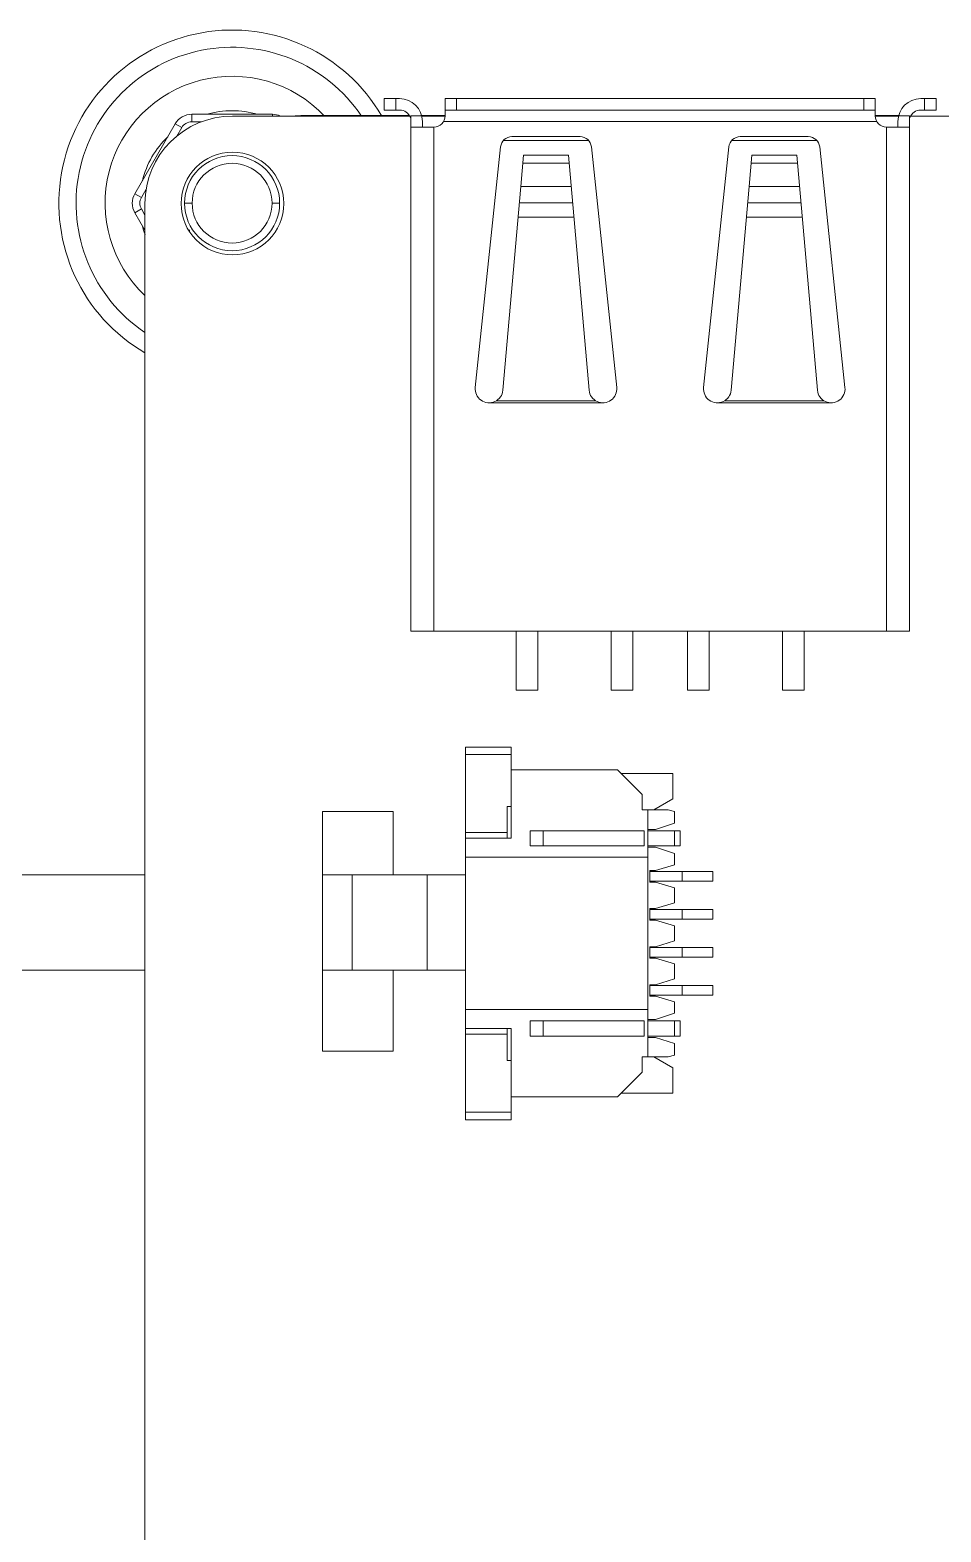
# Model space of a CAD drawing. Header units: millimetres. Extents: x 15833 to 16724, y 29277 to 29907.
# Drawn here: x 16481.81 to 16505.75, y 29649 to 29688.49 of the extents above; entities that cross this region are included whole.
import ezdxf

# ---------------------------------------------------------------- set-up
doc = ezdxf.new("R2010")
doc.units = ezdxf.units.MM
doc.layers.add('02___PRT_ALL_AXES', color=7, linetype='Continuous')

msp = doc.modelspace()

# ---------------------------------------------------------------- linework, layer by layer
at = {"linetype": 'Continuous', "lineweight": 0}
for p, q in [((16491.124, 29686.691), (16491.124, 29686.391)), ((16491.124, 29686.691), (16491.524, 29686.691)), ((16491.524, 29686.391), (16491.124, 29686.391)), ((16491.424, 29686.391), (16491.424, 29686.691)), ((16492.724, 29686.241), (16492.724, 29686.691)), ((16492.724, 29686.691), (16504.024, 29686.691)), ((16504.024, 29686.391), (16492.724, 29686.391)), ((16493.024, 29686.391), (16493.024, 29686.691)), ((16503.724, 29686.691), (16503.724, 29686.391)), ((16504.024, 29686.241), (16504.024, 29686.691)), ((16505.224, 29686.691), (16505.624, 29686.691)), ((16505.624, 29686.391), (16505.224, 29686.391)), ((16505.324, 29686.691), (16505.324, 29686.391)), ((16505.624, 29686.391), (16505.624, 29686.691)), ((16485.629, 29686.029), (16484.568, 29684.191)), ((16485.802, 29685.929), (16485.629, 29686.029)), ((16485.802, 29685.929), (16485.674, 29685.706)), ((16486.062, 29686.079), (16486.062, 29686.279)), ((16488.185, 29686.279), (16486.062, 29686.279)), ((16486.317, 29686.079), (16486.062, 29686.079)), ((16487.134, 29686.231), (16491.788, 29686.231)), ((16488.185, 29686.231), (16488.185, 29686.279)), ((16491.782, 29686.244), (16489.004, 29686.244)), ((16491.824, 29672.691), (16491.824, 29686.241)), ((16492.104, 29686.241), (16491.824, 29686.241)), ((16491.824, 29685.941), (16492.424, 29685.941)), ((16492.724, 29686.244), (16492.104, 29686.244)), ((16492.104, 29686.231), (16492.724, 29686.231)), ((16492.124, 29686.091), (16492.124, 29685.941)), ((16492.424, 29672.691), (16492.424, 29685.941)), ((16492.683, 29686.091), (16504.064, 29686.091)), ((16504.643, 29686.244), (16504.024, 29686.244)), ((16504.024, 29686.231), (16504.643, 29686.231)), ((16504.324, 29685.941), (16504.324, 29672.691)), ((16504.324, 29685.941), (16504.923, 29685.941)), ((16504.624, 29685.941), (16504.624, 29686.091)), ((16504.924, 29686.241), (16504.643, 29686.241)), ((16504.924, 29672.691), (16504.924, 29686.241)), ((16504.959, 29686.231), (16534.834, 29686.231)), ((16496.491, 29685.591), (16494.256, 29685.591)), ((16494.479, 29685.691), (16496.268, 29685.691)), ((16502.491, 29685.591), (16500.256, 29685.591)), ((16502.268, 29685.691), (16500.479, 29685.691)), ((16493.516, 29679.093), (16494.181, 29685.422)), ((16494.781, 29685.203), (16494.709, 29684.379)), ((16495.966, 29685.203), (16494.781, 29685.203)), ((16496.507, 29679.023), (16495.966, 29685.203)), ((16496.566, 29685.422), (16497.231, 29679.093)), ((16499.516, 29679.093), (16500.181, 29685.422)), ((16500.781, 29685.203), (16500.709, 29684.379)), ((16500.781, 29685.203), (16501.966, 29685.203)), ((16502.507, 29679.023), (16501.966, 29685.203)), ((16502.566, 29685.422), (16503.231, 29679.093)), ((16495.985, 29684.991), (16494.762, 29684.991)), ((16500.762, 29684.991), (16501.985, 29684.991)), ((16494.709, 29684.379), (16494.24, 29679.023)), ((16496.038, 29684.379), (16494.709, 29684.379)), ((16500.709, 29684.379), (16500.24, 29679.023)), ((16502.038, 29684.379), (16500.709, 29684.379)), ((16484.741, 29684.091), (16484.568, 29684.191)), ((16484.867, 29684.309), (16484.741, 29684.091)), ((16484.834, 29683.931), (16484.834, 29608.551)), ((16485.874, 29683.941), (16486.074, 29683.941)), ((16488.374, 29683.941), (16488.174, 29683.941)), ((16496.076, 29683.95), (16494.671, 29683.95)), ((16500.671, 29683.95), (16502.076, 29683.95)), ((16484.741, 29683.791), (16484.568, 29683.691)), ((16484.568, 29683.691), (16484.834, 29683.229)), ((16484.741, 29683.791), (16484.834, 29683.629)), ((16494.638, 29683.569), (16496.109, 29683.569)), ((16500.638, 29683.569), (16502.109, 29683.569)), ((16486.004, 29683.244), (16486.004, 29683.197)), ((16493.878, 29678.691), (16496.869, 29678.691)), ((16496.681, 29678.743), (16494.066, 29678.743)), ((16499.878, 29678.691), (16502.869, 29678.691)), ((16502.681, 29678.743), (16500.066, 29678.743)), ((16504.924, 29672.691), (16491.824, 29672.691)), ((16494.589, 29672.691), (16494.589, 29671.138)), ((16495.159, 29672.691), (16495.159, 29671.138)), ((16497.089, 29672.691), (16497.089, 29671.138)), ((16497.659, 29672.691), (16497.659, 29671.138)), ((16499.089, 29672.691), (16499.089, 29671.138)), ((16499.659, 29672.691), (16499.659, 29671.138)), ((16501.589, 29672.691), (16501.589, 29671.138)), ((16502.159, 29672.691), (16502.159, 29671.138)), ((16495.159, 29671.138), (16494.589, 29671.138)), ((16497.659, 29671.138), (16497.089, 29671.138)), ((16499.659, 29671.138), (16499.089, 29671.138)), ((16502.159, 29671.138), (16501.589, 29671.138)), ((16493.254, 29659.841), (16493.254, 29669.641)), ((16494.454, 29669.641), (16493.254, 29669.641)), ((16493.254, 29669.441), (16494.454, 29669.441)), ((16494.454, 29667.241), (16494.454, 29669.641)), ((16497.254, 29669.041), (16494.454, 29669.041)), ((16497.904, 29668.391), (16497.254, 29669.041)), ((16497.354, 29668.941), (16498.704, 29668.941)), ((16498.704, 29668.28), (16498.704, 29668.941)), ((16497.904, 29667.991), (16497.904, 29668.391)), ((16498.204, 29667.991), (16498.704, 29668.28)), ((16491.354, 29667.941), (16489.504, 29667.941)), ((16489.504, 29667.941), (16489.504, 29661.641)), ((16491.354, 29666.276), (16491.354, 29667.941)), ((16494.354, 29668.081), (16494.454, 29668.081)), ((16494.354, 29667.241), (16494.354, 29668.081)), ((16497.904, 29667.991), (16498.588, 29667.991)), ((16498.054, 29661.491), (16498.054, 29667.991)), ((16498.754, 29667.941), (16498.588, 29667.991)), ((16498.754, 29667.641), (16498.754, 29667.941)), ((16493.254, 29667.391), (16494.354, 29667.391)), ((16494.955, 29667.441), (16497.954, 29667.441)), ((16494.955, 29667.406), (16494.957, 29667.289)), ((16495.303, 29667.041), (16495.303, 29667.441)), ((16497.954, 29667.041), (16497.954, 29667.441)), ((16498.054, 29667.476), (16498.254, 29667.476)), ((16498.054, 29667.441), (16498.904, 29667.441)), ((16498.254, 29667.476), (16498.754, 29667.641)), ((16498.754, 29667.041), (16498.754, 29667.441)), ((16498.904, 29667.041), (16498.904, 29667.441)), ((16493.254, 29667.241), (16494.454, 29667.241)), ((16494.956, 29667.156), (16494.955, 29667.098)), ((16494.955, 29667.098), (16494.955, 29667.041)), ((16497.954, 29667.041), (16494.955, 29667.041)), ((16494.956, 29667.214), (16494.956, 29667.156)), ((16498.054, 29667.041), (16498.904, 29667.041)), ((16498.054, 29667.006), (16498.254, 29667.006)), ((16498.754, 29666.841), (16498.254, 29667.006)), ((16493.254, 29666.741), (16498.054, 29666.741)), ((16498.754, 29666.541), (16498.754, 29666.841)), ((16475.524, 29666.276), (16484.834, 29666.276)), ((16489.504, 29666.276), (16493.254, 29666.276)), ((16490.279, 29666.276), (16490.279, 29663.776)), ((16492.254, 29666.276), (16492.254, 29663.776)), ((16498.104, 29666.391), (16498.254, 29666.391)), ((16498.104, 29666.091), (16498.104, 29666.391)), ((16498.104, 29666.366), (16499.754, 29666.366)), ((16498.254, 29666.391), (16498.754, 29666.541)), ((16498.954, 29666.116), (16498.954, 29666.366)), ((16499.754, 29666.116), (16499.754, 29666.366)), ((16498.104, 29666.116), (16499.754, 29666.116)), ((16498.104, 29666.091), (16498.254, 29666.091)), ((16498.754, 29665.941), (16498.254, 29666.091)), ((16498.754, 29665.541), (16498.754, 29665.941)), ((16498.104, 29665.391), (16498.254, 29665.391)), ((16498.104, 29665.091), (16498.104, 29665.391)), ((16498.254, 29665.391), (16498.754, 29665.541)), ((16498.104, 29665.366), (16499.754, 29665.366)), ((16498.104, 29665.116), (16499.754, 29665.116)), ((16498.104, 29665.091), (16498.254, 29665.091)), ((16498.754, 29664.941), (16498.254, 29665.091)), ((16498.954, 29665.116), (16498.954, 29665.366)), ((16499.754, 29665.116), (16499.754, 29665.366)), ((16498.754, 29664.941), (16498.754, 29664.541)), ((16498.104, 29664.391), (16498.254, 29664.391)), ((16498.104, 29664.391), (16498.104, 29664.091)), ((16498.104, 29664.366), (16499.754, 29664.366)), ((16498.254, 29664.391), (16498.754, 29664.541)), ((16498.954, 29664.366), (16498.954, 29664.116)), ((16499.754, 29664.366), (16499.754, 29664.116)), ((16498.104, 29664.116), (16499.754, 29664.116)), ((16498.104, 29664.091), (16498.254, 29664.091)), ((16498.754, 29663.941), (16498.254, 29664.091)), ((16498.754, 29663.941), (16498.754, 29663.541)), ((16475.524, 29663.776), (16484.834, 29663.776)), ((16489.504, 29663.776), (16493.254, 29663.776)), ((16491.354, 29661.641), (16491.354, 29663.776)), ((16498.254, 29663.391), (16498.754, 29663.541)), ((16498.104, 29663.391), (16498.254, 29663.391)), ((16498.104, 29663.391), (16498.104, 29663.091)), ((16498.104, 29663.366), (16499.754, 29663.366)), ((16498.104, 29663.116), (16499.754, 29663.116)), ((16498.104, 29663.091), (16498.254, 29663.091)), ((16498.754, 29662.941), (16498.254, 29663.091)), ((16498.954, 29663.366), (16498.954, 29663.116)), ((16499.754, 29663.366), (16499.754, 29663.116)), ((16498.054, 29662.741), (16493.254, 29662.741)), ((16498.254, 29662.476), (16498.754, 29662.641)), ((16498.754, 29662.941), (16498.754, 29662.641)), ((16494.454, 29662.241), (16493.254, 29662.241)), ((16494.354, 29662.241), (16494.354, 29661.401)), ((16494.454, 29659.841), (16494.454, 29662.241)), ((16494.955, 29662.441), (16497.954, 29662.441)), ((16494.955, 29662.416), (16494.955, 29662.441)), ((16494.956, 29662.38), (16494.955, 29662.416)), ((16495.303, 29662.041), (16495.303, 29662.441)), ((16497.954, 29662.441), (16497.954, 29662.041)), ((16498.054, 29662.476), (16498.254, 29662.476)), ((16498.054, 29662.441), (16498.904, 29662.441)), ((16498.754, 29662.441), (16498.754, 29662.041)), ((16498.904, 29662.441), (16498.904, 29662.041)), ((16493.254, 29662.091), (16494.354, 29662.091)), ((16494.955, 29662.105), (16494.956, 29662.138)), ((16494.955, 29662.073), (16494.955, 29662.105)), ((16494.955, 29662.041), (16494.955, 29662.073)), ((16497.954, 29662.041), (16494.955, 29662.041)), ((16494.956, 29662.138), (16494.956, 29662.17)), ((16498.054, 29662.041), (16498.904, 29662.041)), ((16498.054, 29662.006), (16498.254, 29662.006)), ((16498.754, 29661.841), (16498.254, 29662.006)), ((16498.754, 29661.841), (16498.754, 29661.541)), ((16489.504, 29661.641), (16491.354, 29661.641)), ((16497.904, 29661.491), (16498.588, 29661.491)), ((16497.904, 29661.491), (16497.904, 29661.091)), ((16498.204, 29661.491), (16498.704, 29661.202)), ((16498.588, 29661.491), (16498.754, 29661.541)), ((16494.354, 29661.401), (16494.454, 29661.401)), ((16497.254, 29660.441), (16497.904, 29661.091)), ((16498.704, 29661.202), (16498.704, 29660.541)), ((16497.254, 29660.441), (16494.454, 29660.441)), ((16498.704, 29660.541), (16497.354, 29660.541)), ((16494.454, 29660.041), (16493.254, 29660.041)), ((16493.254, 29659.841), (16494.454, 29659.841))]:
    msp.add_line(p, q, dxfattribs=at)
for points in [[(16489.004, 29686.244), (16488.979, 29686.244), (16488.954, 29686.243), (16488.929, 29686.243), (16488.905, 29686.242), (16488.88, 29686.241), (16488.855, 29686.24), (16488.83, 29686.239), (16488.806, 29686.237), (16488.781, 29686.235), (16488.756, 29686.233), (16488.731, 29686.231)], [(16491.824, 29685.941), (16491.824, 29685.941), (16491.824, 29685.941), (16491.824, 29685.941), (16491.824, 29685.941), (16491.824, 29685.941), (16491.824, 29685.941), (16491.824, 29685.941), (16491.824, 29685.941), (16491.824, 29685.941)], [(16504.923, 29685.941), (16504.923, 29685.941), (16504.923, 29685.941), (16504.923, 29685.941), (16504.923, 29685.941), (16504.923, 29685.941), (16504.923, 29685.941), (16504.924, 29685.941), (16504.924, 29685.941), (16504.924, 29685.941)], [(16494.955, 29667.441), (16494.955, 29667.431), (16494.955, 29667.406)], [(16494.957, 29667.289), (16494.957, 29667.262), (16494.957, 29667.25), (16494.957, 29667.238), (16494.956, 29667.214)], [(16494.957, 29662.248), (16494.957, 29662.258), (16494.957, 29662.272), (16494.957, 29662.291), (16494.956, 29662.38)], [(16494.956, 29662.17), (16494.956, 29662.204), (16494.957, 29662.221), (16494.957, 29662.248)]]:
    msp.add_lwpolyline(points, dxfattribs=at)
for radius in [1.25, 1.05]:
    msp.add_circle((16487.124, 29683.941), radius, dxfattribs=at)
for centre, radius, start, end in [((16487.124, 29683.941), 4.553, 30.1979, 239.8144), ((16487.124, 29683.941), 4.1, 33.9583, 236.0567), ((16487.124, 29683.941), 3.338, 43.3212, 226.6989), ((16487.124, 29683.941), 2.431, 74.0855, 105.9145), ((16491.524, 29686.091), 0.6, 0, 90), ((16491.524, 29686.091), 0.3, 18.0572, 90), ((16505.224, 29686.091), 0.6, 90, 180), ((16505.224, 29686.091), 0.3, 90, 161.9406), ((16487.134, 29683.931), 2.3, 90, 180), ((16486.062, 29685.779), 0.5, 90, 150), ((16486.062, 29685.779), 0.3, 90, 150), ((16488.185, 29685.779), 0.5, 64.7555, 90), ((16492.424, 29686.241), 0.3, 270, 0), ((16504.324, 29686.241), 0.3, 180, 270), ((16487.124, 29683.941), 2.431, 134.0855, 165.9145), ((16494.479, 29685.391), 0.3, 90, 174), ((16496.268, 29685.391), 0.3, 6, 90), ((16500.479, 29685.391), 0.3, 90, 174), ((16502.268, 29685.391), 0.3, 6, 90), ((16485.001, 29683.941), 0.5, 150, 210), ((16485.001, 29683.941), 0.3, 150, 210), ((16487.124, 29683.941), 2.431, 194.0855, 199.7), ((16493.878, 29679.055), 0.364, 174, 355), ((16496.869, 29679.055), 0.364, 185, 6), ((16499.878, 29679.055), 0.364, 174, 355), ((16502.869, 29679.055), 0.364, 185, 6)]:
    msp.add_arc(centre, radius, start, end, dxfattribs=at)
at = {"layer": '02___PRT_ALL_AXES', "linetype": 'Continuous', "lineweight": 0}
msp.add_circle((16487.134, 29683.931), 1.35, dxfattribs=at)

doc.saveas('drawing.dxf')
